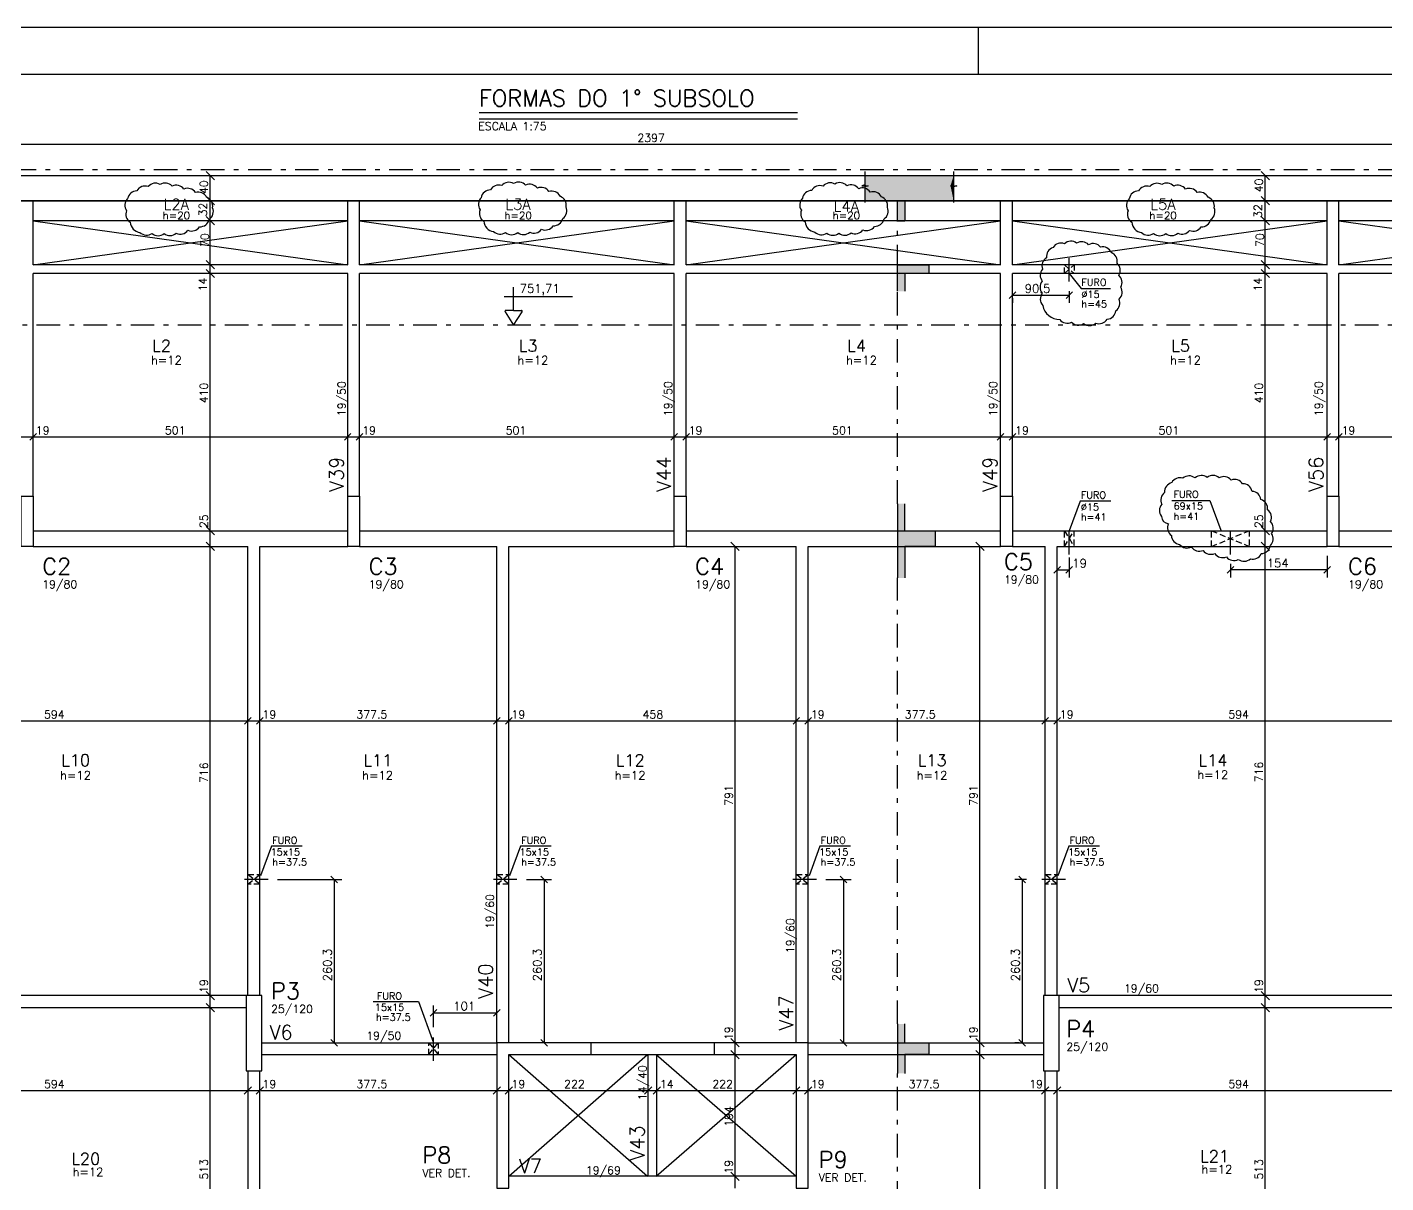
# Model space of a CAD drawing. Extents: x 0 to 7890, y 0 to 6308.
# Drawn here: x 1650 to 3814, y 4465 to 6308 of the extents above; entities that cross this region are included whole.
import ezdxf

# ---------------------------------------------------------------- set-up
doc = ezdxf.new("R2010")
doc.units = 0
doc.header["$LTSCALE"] = 75
doc.header["$MEASUREMENT"] = 0
for name, pattern in [('ESTILO_TQS_0003', [1, 0.5, -0.2, 0.1, -0.2]), ('ESTILO_TQS_0004', [2, 0.5, -0.4, 0.1, -0.4, 0.1, -0.5]), ('HIDDEN2', [0.1875, 0.125, -0.0625])]:
    doc.linetypes.add(name, pattern=pattern)
doc.layers.get('0').update_dxf_attribs({"color": 3, "linetype": 'CONTINUOUS'})
for name, color, linetype in [('1', 3, 'CONTINUOUS'), ('200', 1, 'HIDDEN2'), ('204', 1, 'ESTILO_TQS_0003'), ('205', 1, 'ESTILO_TQS_0004'), ('210', 3, 'HIDDEN2'), ('212', 3, 'CONTINUOUS'), ('213', 3, 'CONTINUOUS'), ('216', 3, 'CONTINUOUS'), ('220', 5, 'CONTINUOUS'), ('221', 1, 'CONTINUOUS'), ('222', 6, 'CONTINUOUS'), ('226', 4, 'CONTINUOUS'), ('231', 1, 'CONTINUOUS'), ('233', 6, 'CONTINUOUS'), ('250', 1, 'CONTINUOUS'), ('253', 253, 'CONTINUOUS')]:
    doc.layers.add(name, color=color, linetype=linetype)
doc.styles.get("Standard").update_dxf_attribs({"font": 'ROMANS.SHX'})

msp = doc.modelspace()

# ---------------------------------------------------------------- linework, layer by layer
for p, q in [((0, 6307.500183), (7889.999359, 6307.500183)), ((3164.999771, 6232.500183), (3164.999771, 6307.500183))]:
    msp.add_line(p, q)
at = {"layer": '1'}
for p, q in [((1659.126972, 5928.856496), (1659.126972, 6030.843575)), ((2160.126972, 5928.856496), (2160.126972, 6030.84376)), ((2179.126972, 5928.856496), (2179.126972, 6030.843576)), ((2680.126972, 5928.856496), (2680.126972, 6030.843761)), ((2699.126972, 5928.856496), (2699.126972, 6030.843576)), ((3200.126972, 5928.856496), (3200.126972, 6030.843761)), ((3219.126972, 5928.856496), (3219.126972, 6030.843761)), ((3720.126972, 5928.856496), (3720.126972, 6030.843762)), ((3739.126972, 5928.856496), (3739.126972, 6030.843577)), ((2160.126972, 5998.856496), (1659.126972, 5998.856496)), ((2680.126972, 5998.856496), (2179.126972, 5998.856496)), ((3200.126972, 5998.856496), (2699.126972, 5998.856496)), ((3720.126972, 5998.856496), (3219.126972, 5998.856496)), ((4240.126972, 5998.856496), (3739.126972, 5998.856496)), ((2160.126972, 5928.856496), (1659.126972, 5928.856496)), ((2160.126972, 5914.856496), (1659.126972, 5914.856496)), ((1659.126972, 5559.856496), (1659.126972, 5914.856496)), ((2160.126972, 5559.856496), (2160.126972, 5914.856496)), ((2680.126972, 5928.856496), (2179.126972, 5928.856496)), ((2680.126972, 5914.856496), (2179.126972, 5914.856496)), ((2179.126972, 5559.856496), (2179.126972, 5914.856496)), ((2680.126972, 5559.856496), (2680.126972, 5914.856496)), ((3200.126972, 5928.856496), (2699.126972, 5928.856496)), ((3200.126972, 5914.856496), (2699.126972, 5914.856496)), ((2699.126972, 5559.856496), (2699.126972, 5914.856496)), ((2699.126972, 5559.856496), (2699.126972, 5914.856496)), ((3200.126972, 5559.856496), (3200.126972, 5914.856496)), ((3720.126972, 5928.856496), (3219.126972, 5928.856496)), ((3720.126972, 5914.856496), (3219.126972, 5914.856496)), ((3219.126972, 5559.856496), (3219.126972, 5914.856496)), ((3720.126972, 5559.856496), (3720.126972, 5914.856496)), ((4240.126972, 5928.856496), (3739.126972, 5928.856496)), ((4240.126972, 5914.856496), (3739.126972, 5914.856496)), ((3739.126972, 5559.856496), (3739.126972, 5914.856496)), ((1659.126972, 5504.856496), (2160.126972, 5504.856428)), ((2179.126972, 5504.856427), (2680.126972, 5504.856358)), ((2699.126972, 5504.856357), (3200.126972, 5504.856288)), ((3219.126972, 5504.856286), (3720.126972, 5504.856218)), ((3739.126972, 5504.856847), (4240.126972, 5504.856734)), ((1659.126972, 5479.856496), (2001.279911, 5479.856496)), ((2001.279911, 4763.856496), (2001.279911, 5479.856496)), ((2020.279911, 5479.856496), (2160.126972, 5479.856496)), ((2020.279911, 4763.856496), (2020.279911, 5479.856496)), ((2179.126972, 5479.856496), (2397.77991, 5479.856496)), ((2397.77991, 4688.854198), (2397.77991, 5479.856496)), ((2416.77991, 4688.854198), (2416.77991, 5479.856496)), ((2416.77991, 5479.856496), (2680.126972, 5479.856496)), ((2699.126972, 5479.856496), (2874.779923, 5479.856496)), ((2874.779923, 4688.854198), (2874.779923, 5479.856496)), ((2893.779923, 4688.854198), (2893.779923, 5479.856496)), ((2893.779923, 5479.856496), (3200.126972, 5479.856496)), ((3219.126972, 5479.856496), (3271.279909, 5479.856496)), ((3271.279909, 4763.85939), (3271.279909, 5479.856496)), ((3290.279909, 4763.85939), (3290.279909, 5479.856496)), ((3290.279909, 5479.856496), (3720.126972, 5479.856496)), ((3739.126972, 5479.856496), (3884.280138, 5479.856496)), ((1410.279911, 4744.856496), (1998.279911, 4744.856496)), ((2023.279911, 4688.854198), (2397.77991, 4688.854198)), ((2893.779923, 4688.854198), (3268.279909, 4688.854198)), ((2023.279911, 4669.854198), (2397.77991, 4669.854198)), ((2638.77991, 4475.854198), (2638.77991, 4669.854198)), ((2652.779916, 4475.8542), (2652.779916, 4669.854198)), ((2893.779923, 4669.854198), (3268.279909, 4669.854198)), ((3271.279909, 4231.856179), (3271.279909, 4643.85939)), ((3290.279909, 4231.856179), (3290.279909, 4643.85939))]:
    msp.add_line(p, q, dxfattribs=at)
for points in [[(1998.279911, 4763.856496), (1410.279911, 4763.856496)], [(3881.280138, 4763.856496), (3293.279909, 4763.856496)], [(3293.279909, 4744.856496), (3881.280138, 4744.856496)], [(2647.778386, 4688.854198), (2547.77991, 4688.854198)], [(2743.779923, 4688.854198), (2647.778386, 4688.854198)], [(2547.77991, 4669.854198), (2657.278386, 4669.854198)], [(2657.278386, 4669.854198), (2743.779923, 4669.854198)], [(2001.279924, 4643.856496), (2001.279924, 4231.859072)], [(2020.279924, 4231.859072), (2020.279924, 4643.856496)], [(2874.779923, 4475.854198), (2416.77991, 4475.854198)]]:
    msp.add_lwpolyline(points, dxfattribs=at)
at = {"layer": '200'}
for p, q in [((3302.126972, 5914.856496), (3317.126972, 5928.877296)), ((3302.126972, 5928.877296), (3317.126972, 5914.856496)), ((3301.876909, 5479.856496), (3316.876909, 5504.856333)), ((3301.876909, 5504.856333), (3316.876909, 5479.856496)), ((3536.126972, 5479.856496), (3596.126972, 5504.856333)), ((3536.126972, 5504.856333), (3596.126972, 5479.856496)), ((2020.279911, 4941.704169), (2001.279911, 4956.704169)), ((2001.279911, 4941.704169), (2020.279911, 4956.704169)), ((2416.77991, 4941.704169), (2397.77991, 4956.704169)), ((2397.77991, 4941.704169), (2416.77991, 4956.704169)), ((2893.779923, 4941.704169), (2874.779923, 4956.704169)), ((2874.779923, 4941.704169), (2893.779923, 4956.704169)), ((3290.279909, 4941.704169), (3271.279909, 4956.704169)), ((3271.279909, 4941.704169), (3290.279909, 4956.704169)), ((2289.316487, 4669.854198), (2304.316487, 4688.854176)), ((2289.316487, 4688.854176), (2304.316487, 4669.854198))]:
    msp.add_line(p, q, dxfattribs=at)
at = {"layer": '204'}
for p, q in [((3035.7785, 5547.853405), (3035.7785, 5998.856496)), ((5302.039365, 5832.334945), (604.279913, 5832.334945)), ((3035.7785, 4718.854198), (3035.7785, 5429.559296)), ((3035.7785, 3830.854479), (3035.7785, 4639.860089))]:
    msp.add_line(p, q, dxfattribs=at)
msp.add_lwpolyline([(363.399497, 874.831576), (351.423704, 6080.843759), (5351.370859, 6080.843763), (5365.379191, 874.831576)], dxfattribs=at)
at = {"layer": '205'}
for p, q in [((3309.626972, 5901.866897), (3309.626972, 5941.866897)), ((3309.376909, 5466.866897), (3309.376909, 5519.856274)), ((3566.126972, 5466.866897), (3566.126972, 5519.856274)), ((2033.26951, 4949.204169), (1986.27997, 4949.204169)), ((2429.769509, 4949.204169), (2382.77997, 4949.204169)), ((2906.769523, 4949.204169), (2859.779983, 4949.204169)), ((3303.269509, 4949.204169), (3256.279969, 4949.204169)), ((2296.814058, 4659.854178), (2296.814058, 4698.854197))]:
    msp.add_line(p, q, dxfattribs=at)
at = {"layer": '210'}
for p, q in [((3302.126972, 5914.856496), (3302.126972, 5928.877296)), ((3317.126972, 5928.877296), (3317.126972, 5914.856496)), ((3301.876909, 5479.856496), (3301.876909, 5504.856333)), ((3316.876909, 5504.856333), (3316.876909, 5479.856496)), ((3536.126972, 5479.856496), (3536.126972, 5504.856333)), ((3596.126972, 5504.856333), (3596.126972, 5479.856496)), ((2001.279911, 4956.704169), (2020.279911, 4956.704169)), ((2397.77991, 4956.704169), (2416.77991, 4956.704169)), ((2874.779923, 4956.704169), (2893.779923, 4956.704169)), ((3271.279909, 4956.704169), (3290.279909, 4956.704169)), ((2020.279911, 4941.704169), (2001.279911, 4941.704169)), ((2416.77991, 4941.704169), (2397.77991, 4941.704169)), ((2893.779923, 4941.704169), (2874.779923, 4941.704169)), ((3290.279909, 4941.704169), (3271.279909, 4941.704169)), ((2289.316487, 4669.854198), (2289.316487, 4688.854176)), ((2304.316487, 4688.854176), (2304.316487, 4669.854198))]:
    msp.add_line(p, q, dxfattribs=at)
at = {"layer": '216'}
for p, q in [((1947.909037, 6064.214634), (1934.650785, 6077.472886)), ((3628.409035, 6064.214636), (3615.150783, 6077.472888)), ((1947.909037, 6024.214634), (1934.650785, 6037.472886)), ((3628.409035, 6024.214636), (3615.150783, 6037.472888)), ((3628.409035, 6024.214636), (3615.150783, 6037.472888)), ((1947.909037, 5992.22737), (1934.650785, 6005.485622)), ((3628.409035, 5992.22737), (3615.150783, 6005.485622)), ((1947.909037, 5922.22737), (1934.650785, 5935.485622)), ((3628.409035, 5922.22737), (3615.150783, 5935.485622)), ((1947.909037, 5908.22737), (1934.650785, 5921.485622)), ((3628.409035, 5908.22737), (3615.150783, 5921.485622)), ((3213.823671, 5874.804973), (3224.430272, 5885.411575)), ((3304.323671, 5874.804973), (3314.930272, 5885.411575)), ((1653.823671, 5649.171606), (1664.430272, 5659.778207)), ((2154.823671, 5649.171606), (2165.430272, 5659.778207)), ((2173.823671, 5649.171606), (2184.430272, 5659.778207)), ((2674.823671, 5649.171606), (2685.430272, 5659.778207)), ((2693.823671, 5649.171606), (2704.430272, 5659.778207)), ((3194.823671, 5649.171606), (3205.430272, 5659.778207)), ((3213.823671, 5649.171606), (3224.430272, 5659.778207)), ((3714.823671, 5649.171606), (3725.430272, 5659.778207)), ((3733.823671, 5649.171606), (3744.430272, 5659.778207)), ((1947.909037, 5498.227331), (1934.650785, 5511.485583)), ((3628.409035, 5498.227106), (3615.150783, 5511.485358)), ((1947.909037, 5473.22737), (1934.650785, 5486.485622)), ((2783.970697, 5473.22737), (2770.712445, 5486.485622)), ((3173.7238, 5473.22737), (3160.465548, 5486.485622)), ((3628.409035, 5473.22737), (3615.150783, 5486.485622)), ((3284.976608, 5437.177968), (3295.58321, 5447.78457)), ((3304.073609, 5437.177968), (3314.68021, 5447.78457)), ((3571.430272, 5447.78457), (3560.823671, 5437.177968)), ((3725.430272, 5447.78457), (3714.823671, 5437.177968)), ((1995.97661, 5196.535936), (2006.583212, 5207.142538)), ((2014.97661, 5196.535936), (2025.583212, 5207.142538)), ((2392.476609, 5196.535936), (2403.083211, 5207.142538)), ((2411.476609, 5196.535936), (2422.083211, 5207.142538)), ((2869.476623, 5196.535936), (2880.083224, 5207.142538)), ((2888.476623, 5196.535936), (2899.083224, 5207.142538)), ((3265.976608, 5196.535936), (3276.58321, 5207.142538)), ((3284.976608, 5196.535936), (3295.58321, 5207.142538)), ((2133.44246, 4954.50747), (2144.049062, 4943.900868)), ((2467.653862, 4954.50747), (2478.260464, 4943.900868)), ((2944.653875, 4954.50747), (2955.260477, 4943.900868)), ((3229.351549, 4954.50747), (3239.958151, 4943.900868)), ((1947.909037, 4757.22737), (1934.650785, 4770.485622)), ((3628.409035, 4757.22737), (3615.150783, 4770.485622)), ((1947.909037, 4738.22737), (1934.650785, 4751.485622)), ((2291.510757, 4730.966365), (2302.117359, 4741.572967)), ((2392.476609, 4730.966365), (2403.08321, 4741.572967)), ((3628.409035, 4738.22737), (3615.150783, 4751.485622)), ((2133.44246, 4694.157499), (2144.049062, 4683.550897)), ((2467.653862, 4694.157499), (2478.260464, 4683.550897)), ((2783.970697, 4682.225072), (2770.712445, 4695.483324)), ((2783.970697, 4663.225072), (2770.712445, 4676.483324)), ((2944.653875, 4694.157499), (2955.260477, 4683.550897)), ((3173.7238, 4682.225072), (3160.465548, 4695.483324)), ((3173.7238, 4663.225072), (3160.465548, 4676.483324)), ((3229.351549, 4694.157499), (3239.958151, 4683.550897)), ((1995.446293, 4606.863528), (2007.113555, 4618.53079)), ((2014.446293, 4606.863528), (2026.113555, 4618.53079)), ((2391.946279, 4606.863528), (2403.613541, 4618.53079)), ((2410.946279, 4606.863528), (2422.613541, 4618.53079)), ((2632.946279, 4606.863528), (2644.613541, 4618.53079)), ((2646.946285, 4606.863528), (2658.613547, 4618.53079)), ((2868.946293, 4606.863528), (2880.613554, 4618.53079)), ((2887.946293, 4606.863528), (2899.613554, 4618.53079)), ((3265.446278, 4606.863528), (3277.11354, 4618.53079)), ((3284.446278, 4606.863528), (3296.11354, 4618.53079)), ((2783.970697, 4469.225072), (2770.712445, 4482.483324))]:
    msp.add_line(p, q, dxfattribs=at)
at = {"layer": '220'}
for p, q in [((564.279913, 6070.843759), (5341.39773, 6070.843763)), ((608.279479, 6030.843759), (5301.505218, 6030.843763)), ((3035.7785, 5998.856496), (3035.7785, 6030.843761)), ((3047.7785, 6030.843644), (3047.7785, 5998.856496)), ((3035.7785, 5998.856496), (3047.7785, 5998.856496)), ((3047.7785, 5928.85359), (3047.7785, 5928.85359)), ((3035.7785, 5547.853405), (3035.7785, 5429.559296)), ((3047.7785, 5504.853405), (3047.7785, 5547.853405)), ((3047.7785, 5504.853405), (3095.7785, 5504.853405)), ((3095.7785, 5504.853405), (3095.7785, 5479.853601)), ((3095.7785, 5479.853601), (3047.7785, 5479.853601)), ((3047.7785, 5479.853601), (3047.7785, 5429.559296)), ((3035.7785, 4718.854198), (3035.7785, 4639.860089)), ((3047.7785, 4688.854198), (3047.7785, 4718.854198)), ((3047.7785, 4688.854198), (3085.7785, 4688.854198)), ((3085.7785, 4688.854198), (3085.7785, 4669.854198)), ((3085.7785, 4669.854198), (3047.7785, 4669.854198)), ((3047.7785, 4669.854198), (3047.7785, 4639.860089))]:
    msp.add_line(p, q, dxfattribs=at)
for points in [[(5353.619401, 1528.820614), (5208.582801, 1528.820614), (5208.613798, 839.820614), (4937.610883, 839.820614), (4937.610883, 239.820614), (4172.610883, 239.820614), (4172.610883, 1087.820586), (4037.610883, 1087.820586), (4037.610883, 1507.820586), (568.938485, 1507.820586), (564.279916, 3222.85652), (564.279913, 6070.843759), (5341.39773, 6070.843763), (5353.619474, 1528.793706)], [(4897.610883, 279.820614), (4897.610883, 879.820614), (5168.611998, 879.820614), (5168.581001, 1568.820614), (5313.511625, 1568.820614), (5301.505218, 6030.843763), (604.279913, 6030.843759), (604.279916, 3222.910846), (608.82998, 1547.820586), (4077.610883, 1547.820586), (4077.610883, 1127.820586), (4212.610883, 1127.820586), (4212.610883, 279.820614), (4321.825662, 279.820614)], [(3035.7785, 5886.546196), (3035.7785, 5928.85359), (3085.7785, 5928.85359), (3085.7785, 5914.856496), (3047.7785, 5914.856496), (3047.7785, 5886.546196)]]:
    msp.add_lwpolyline(points, dxfattribs=at)
at = {"layer": '221'}
for p, q in [((2369.476256, 6161.250183), (2876.733055, 6161.250183)), ((1659.126972, 5928.856496), (2160.126972, 5998.856496)), ((1659.126972, 5998.856496), (2160.126972, 5928.856496)), ((2179.126972, 5998.856496), (2680.126972, 5928.856496)), ((2179.126972, 5928.856496), (2680.126972, 5998.856496)), ((2699.126972, 5998.856496), (3200.126972, 5928.856496)), ((2699.126972, 5928.856496), (3200.126972, 5998.856496)), ((3219.126972, 5928.856496), (3720.126972, 5998.856496)), ((3219.126972, 5998.856496), (3720.126972, 5928.856496)), ((3739.126972, 5928.856496), (4240.126972, 5998.856496)), ((3739.126972, 5998.856496), (4240.126972, 5928.856496)), ((2416.77991, 4475.854198), (2637.780134, 4669.854198)), ((2416.77991, 4669.854198), (2637.780134, 4475.854198)), ((2651.78014, 4475.8542), (2874.779923, 4669.854198)), ((2651.78014, 4669.854198), (2874.779923, 4475.854198))]:
    msp.add_line(p, q, dxfattribs=at)
for points in [[(2984.074644, 6077.482868), (2984.074644, 6056.268064), (2979.061891, 6054.597152), (2989.087397, 6054.597152), (2984.074644, 6052.926232), (2984.074644, 6027.861432)], [(3125.351559, 6077.482868), (3125.351559, 6056.268064), (3120.338806, 6054.597152), (3130.364312, 6054.597152), (3125.351559, 6052.926232), (3125.351559, 6027.861432)]]:
    msp.add_lwpolyline(points, dxfattribs=at)
at = {"layer": '221', "color": 1, "linetype": 'Continuous'}
for centre, radius, start, end in [((2416.973574, 6045.367326), 15, 59.960835, 139.960835), ((2432.413695, 6045.620909), 15, 41.921007, 121.921007), ((2944.215375, 6044.701746), 15, 41.921007, 121.921007), ((1824.400135, 6031.559153), 15, 90.111561, 170.111561), ((1837.48623, 6039.279779), 15, 70.968545, 150.968545), ((1853.861611, 6043.810208), 15, 59.960835, 139.960835), ((1869.301732, 6044.063791), 15, 41.921007, 121.921007), ((1887.002549, 6040.586084), 15, 35.848167, 115.848167), ((1905.226845, 6035.651816), 15, 33.852362, 113.852362), ((1921.960373, 6029.630139), 15, 26.564393, 106.564393), ((2387.512098, 6033.116271), 15, 90.111561, 170.111561), ((2400.598193, 6040.836897), 15, 70.968545, 150.968545), ((2450.114512, 6042.143201), 15, 35.848167, 115.848167), ((2468.338808, 6037.208934), 15, 33.852362, 113.852362), ((2485.072336, 6031.187257), 15, 26.564393, 106.564393), ((2899.313778, 6032.197108), 15, 90.111561, 170.111561), ((2912.399873, 6039.917734), 15, 70.968545, 150.968545), ((2928.775254, 6044.448163), 15, 59.960835, 139.960835), ((2961.916192, 6041.224039), 15, 35.848167, 115.848167), ((2980.140488, 6036.289771), 15, 33.852362, 113.852362), ((2996.874015, 6030.268094), 15, 26.564393, 106.564393), ((3419.821194, 6031.4812), 15, 90.111561, 170.111561), ((3432.907288, 6039.201826), 15, 70.968545, 150.968545), ((3449.282669, 6043.732255), 15, 59.960835, 139.960835), ((3464.722791, 6043.985838), 15, 41.921007, 121.921007), ((3482.423608, 6040.508131), 15, 35.848167, 115.848167), ((3500.647904, 6035.573863), 15, 33.852362, 113.852362), ((3517.381431, 6029.552186), 15, 26.564393, 106.564393), ((1820.209208, 6023.508177), 15, 134.890075, 214.890075), ((1930.201547, 6022.259263), 15, 349.81694, 69.81694), ((1931.224218, 6013.592076), 15, 303.641878, 23.641878), ((2383.321171, 6025.065294), 15, 134.890075, 214.890075), ((2384.903556, 6010.81295), 15, 157.780709, 237.780709), ((2493.31351, 6023.81638), 15, 349.81694, 69.81694), ((2494.336181, 6015.149194), 15, 303.641878, 23.641878), ((2895.122851, 6024.146131), 15, 134.890075, 214.890075), ((3005.11519, 6022.897218), 15, 349.81694, 69.81694), ((3006.137861, 6014.230031), 15, 303.641878, 23.641878), ((3415.630266, 6023.430223), 15, 134.890075, 214.890075), ((3525.622605, 6022.18131), 15, 349.81694, 69.81694), ((3526.645276, 6013.514123), 15, 303.641878, 23.641878), ((1821.791593, 6009.255832), 15, 157.780709, 237.780709), ((1831.205599, 5997.706785), 17.448779, 183.749847, 263.749847), ((1924.892064, 6004.361206), 15, 267.459763, 347.459763), ((2394.317562, 5999.263902), 17.448779, 183.749847, 263.749847), ((2488.004027, 6005.918323), 15, 267.459763, 347.459763), ((2896.705236, 6009.893787), 15, 157.780709, 237.780709), ((2906.119242, 5998.34474), 17.448779, 183.749847, 263.749847), ((2999.805707, 6004.999161), 15, 267.459763, 347.459763), ((3417.212652, 6009.177879), 15, 157.780709, 237.780709), ((3426.626657, 5997.628832), 17.448779, 183.749847, 263.749847), ((3520.313123, 6004.283253), 15, 267.459763, 347.459763), ((1839.893869, 5990.986981), 15, 225.100879, 305.100879), ((1858.282582, 5990.102366), 15, 229.390779, 309.390779), ((1877.102714, 5990.278035), 15, 231.678804, 311.678804), ((1893.679897, 5992.543331), 15, 243.883906, 323.883906), ((1911.631272, 5997.520966), 15, 247.111812, 327.111812), ((2403.005832, 5992.544098), 15, 225.100879, 305.100879), ((2421.394545, 5991.659483), 15, 229.390779, 309.390779), ((2440.214677, 5991.835153), 15, 231.678804, 311.678804), ((2456.79186, 5994.100449), 15, 243.883906, 323.883906), ((2474.743235, 5999.078083), 15, 247.111812, 327.111812), ((2914.807512, 5991.624935), 15, 225.100879, 305.100879), ((2933.196225, 5990.74032), 15, 229.390779, 309.390779), ((2952.016357, 5990.91599), 15, 231.678804, 311.678804), ((2968.593539, 5993.181286), 15, 243.883906, 323.883906), ((2986.544915, 5998.158921), 15, 247.111812, 327.111812), ((3435.314928, 5990.909027), 15, 225.100879, 305.100879), ((3453.703641, 5990.024412), 15, 229.390779, 309.390779), ((3472.523772, 5990.200082), 15, 231.678804, 311.678804), ((3489.100955, 5992.465378), 15, 243.883906, 323.883906), ((3507.052331, 5997.443013), 15, 247.111812, 327.111812), ((3288.294851, 5942.121631), 15, 108.065251, 188.065251), ((3296.373449, 5948.448424), 15, 68.067636, 148.067636), ((3312.090991, 5951.286276), 15, 52.401702, 132.401702), ((3329.403693, 5950.585183), 15, 42.960349, 122.960349), ((3347.46156, 5947.583846), 15, 38.166298, 118.166298), ((3362.699612, 5942.253936), 15, 23.276445, 103.276445), ((3280.98529, 5927.05112), 15, 120.18574, 200.18574), ((3371.033383, 5934.204758), 15, 348.713964, 68.713964), ((3375.681965, 5920.143993), 15, 327.874486, 47.874486), ((3278.23375, 5912.041749), 15, 139.037863, 219.037863), ((3378.621219, 5900.780353), 15, 329.387874, 49.387874), ((3277.99319, 5892.857557), 15, 139.52529, 219.52529), ((3378.844155, 5885.13883), 15, 312.245266, 32.245266), ((3278.33349, 5874.193104), 15, 142.56377, 222.56377), ((3375.224052, 5867.937058), 15, 303.985856, 23.985856), ((3294.199191, 5868.977589), 27.361502, 190.381617, 270.381617), ((3368.677599, 5856.933649), 15, 274.513283, 354.513283), ((3306.28719, 5850.740996), 15, 217.465731, 297.465731), ((3324.26503, 5847.565099), 15, 222.49768, 302.49768), ((3341.418692, 5846.842304), 15, 232.676689, 312.676689), ((3357.04827, 5849.784779), 15, 248.647101, 328.647101), ((3485.850665, 5574.364278), 15, 71.530714, 151.530714), ((3500.489048, 5577.3108), 15, 51.230961, 131.230961), ((3519.973076, 5577.907934), 15, 52.279871, 132.279871), ((3538.399717, 5577.964359), 15, 48.071022, 128.071022), ((3555.862293, 5576.098807), 15, 39.733256, 119.733256), ((3572.933203, 5571.745772), 15, 31.655934, 111.655934), ((3470.423188, 5553.849879), 15, 126.880941, 206.880941), ((3476.377997, 5566.98151), 15, 104.333265, 184.333265), ((3586.102469, 5564.623391), 15, 11.532044, 91.532044), ((3599.969626, 5552.645113), 15, 6.827868, 86.827868), ((3468.169902, 5537.007312), 15, 137.878904, 217.878904), ((3610.550383, 5540.061815), 15, 353.290219, 73.290219), ((3469.088566, 5528.688057), 12.789368, 183.993367, 263.993367), ((3616.641214, 5526.166444), 15, 334.048846, 54.048846), ((3619.534807, 5508.983103), 15, 325.068475, 45.068475), ((3481.13891, 5509.20551), 15, 153.199005, 233.199005), ((3487.130031, 5498.030723), 15, 183.195044, 263.195044), ((3619.393355, 5492.01136), 15, 313.976478, 33.976478), ((3497.277242, 5492.236114), 15, 217.347524, 297.347524), ((3516.692669, 5487.166877), 15, 213.386731, 293.386731), ((3614.961201, 5483.349781), 15, 271.825618, 351.825618), ((3534.790993, 5482.203503), 15, 215.941218, 295.941218), ((3553.917599, 5476.907773), 15, 213.106342, 293.106342), ((3571.55637, 5472.432374), 15, 218.419765, 298.419765), ((3587.737039, 5471.208677), 15, 232.930476, 312.930476), ((3601.851051, 5474.710807), 15, 254.940399, 334.940399)]:
    msp.add_arc(centre, radius, start, end, dxfattribs=at)
at = {"layer": '222'}
for p, q in [((187.5, 6232.500183), (7814.998993, 6232.500183)), ((2369.476256, 6171.250183), (2876.733055, 6171.250183))]:
    msp.add_line(p, q, dxfattribs=at)
for points in [[(1640.126972, 5479.856496), (1640.126972, 5559.856496), (1659.126972, 5559.856496), (1659.126972, 5479.856496), (1640.126972, 5479.856496)], [(2160.126972, 5479.856496), (2160.126972, 5559.856496), (2179.126972, 5559.856496), (2179.126972, 5479.856496), (2160.126972, 5479.856496)], [(2680.126972, 5479.856496), (2680.126972, 5559.856496), (2699.126972, 5559.856496), (2699.126972, 5479.856496), (2680.126972, 5479.856496)], [(3200.126972, 5479.856496), (3200.126972, 5559.856496), (3219.126972, 5559.856496), (3219.126972, 5479.856496), (3200.126972, 5479.856496)], [(3720.126972, 5479.856496), (3720.126972, 5559.856496), (3739.126972, 5559.856496), (3739.126972, 5479.856496), (3720.126972, 5479.856496)], [(1998.279911, 4643.856496), (2023.279911, 4643.856496), (2023.279911, 4763.856496), (1998.279911, 4763.856496), (1998.279911, 4643.856496)], [(3268.279909, 4643.85939), (3293.279909, 4643.85939), (3293.279909, 4763.85939), (3268.279909, 4763.85939), (3268.279909, 4643.85939)], [(2397.77991, 4456.854479), (2397.77991, 4456.854479), (2416.77991, 4456.854198), (2416.77991, 4669.854198), (2547.77991, 4669.854198), (2547.77991, 4688.854198), (2397.77991, 4688.854198), (2397.77991, 4456.854479)], [(2893.77991, 4456.854479), (2893.779923, 4688.854198), (2743.779923, 4688.854198), (2743.779923, 4669.854198), (2874.779923, 4669.854198), (2874.77991, 4456.854198), (2893.77991, 4456.854479), (2893.77991, 4456.854479)]]:
    msp.add_lwpolyline(points, dxfattribs=at)
at = {"layer": '231'}
for p, q in [((2424.343649, 5855.819387), (2424.343649, 5893.318721)), ((2409.343649, 5878.318721), (2517.995003, 5878.318721)), ((2410.781037, 5853.724993), (2424.343649, 5832.334945)), ((2424.333973, 5855.818721), (2411.9325, 5855.818721)), ((2424.343649, 5832.334945), (2437.906208, 5853.725659)), ((2424.353303, 5855.819387), (2436.754537, 5855.819387))]:
    msp.add_line(p, q, dxfattribs=at)
for centre, radius, start, end in [((2411.9325, 5854.455084), 1.363636, 90, 212.376968), ((2436.754537, 5854.45575), 1.363591, 327.627716, 90)]:
    msp.add_arc(centre, radius, start, end, dxfattribs=at)
at = {"layer": '250'}
for p, q in [((1444.279911, 6120.843759), (3841.279909, 6120.843759)), ((1941.279911, 6037.856463), (1941.279911, 6070.84376)), ((3621.779909, 6037.856463), (3621.779909, 6070.843762)), ((1941.279911, 5504.856457), (1941.279911, 6037.856463)), ((3621.779909, 5504.856232), (3621.779909, 6037.856463)), ((1941.279911, 5914.856496), (1941.279911, 5939.856457)), ((3621.779909, 5914.856496), (3621.779909, 5939.856457)), ((3309.626972, 5914.837635), (3328.399677, 5890.760876)), ((3309.626972, 5886.866897), (3309.626972, 5868.108274)), ((3328.399677, 5890.760876), (3375.093252, 5890.760876)), ((3219.126972, 5880.108274), (3309.626972, 5880.108274)), ((3219.126972, 5875.522046), (3219.126972, 5868.108274)), ((1640.126972, 5654.474906), (1659.126972, 5654.474906)), ((1659.126972, 5654.474906), (2160.126972, 5654.474906)), ((2160.126972, 5654.474906), (2179.126972, 5654.474906)), ((2179.126972, 5654.474906), (2680.126972, 5654.474906)), ((2680.126972, 5654.474906), (2699.126972, 5654.474906)), ((2699.126972, 5654.474906), (3200.126972, 5654.474906)), ((3200.126972, 5654.474906), (3219.126972, 5654.474906)), ((3219.126972, 5654.474906), (3720.126972, 5654.474906)), ((3720.126972, 5654.474906), (3739.126972, 5654.474906)), ((3739.126972, 5654.474906), (4240.126972, 5654.474906)), ((1941.279911, 5479.856496), (1941.279911, 5504.856457)), ((3621.779909, 5479.856496), (3621.779909, 5504.856232)), ((1941.279911, 4763.856496), (1941.279911, 5479.856496)), ((2777.341571, 4688.854198), (2777.341571, 5479.856496)), ((3167.094674, 4688.854198), (3167.094674, 5479.856496)), ((3621.779909, 4763.856496), (3621.779909, 5479.856496)), ((3309.376909, 5461.927727), (3309.376909, 5430.481269)), ((3720.126972, 5464.856496), (3720.126972, 5430.481269)), ((3290.279909, 5442.481269), (3309.376909, 5442.481269)), ((3566.126972, 5451.866897), (3566.126972, 5430.481269)), ((3720.126972, 5442.481269), (3566.126972, 5442.481269)), ((1407.279911, 5201.839237), (2001.279911, 5201.839237)), ((2001.279911, 5201.839237), (2020.279911, 5201.839237)), ((2021.779682, 5201.839237), (2397.77991, 5201.839237)), ((2397.77991, 5201.839237), (2416.77991, 5201.839237)), ((2416.77991, 5201.839237), (2874.779923, 5201.839237)), ((2874.779923, 5201.839237), (2893.779923, 5201.839237)), ((2893.779923, 5201.839237), (3271.279909, 5201.839237)), ((3271.279909, 5201.839237), (3290.279909, 5201.839237)), ((3292.780138, 5201.839237), (3884.280138, 5201.839237)), ((2048.26951, 4949.204169), (2150.745761, 4949.204169)), ((2138.745761, 4949.204169), (2138.745761, 4688.854198)), ((2444.769509, 4949.204169), (2484.957163, 4949.204169)), ((2472.957163, 4949.204169), (2472.957163, 4688.854198)), ((2921.769523, 4949.204169), (2961.957176, 4949.204169)), ((2949.957176, 4949.204169), (2949.957176, 4688.854198)), ((3241.279969, 4949.204169), (3222.65485, 4949.204169)), ((3234.65485, 4949.204169), (3234.65485, 4688.854198)), ((1941.279911, 4744.856496), (1941.279911, 4763.856496)), ((3621.779909, 4744.856496), (3621.779909, 4763.856496)), ((1941.279911, 4231.856179), (1941.279911, 4744.856496)), ((2296.814058, 4713.854197), (2296.814058, 4748.269666)), ((2397.77991, 4725.451407), (2397.77991, 4748.269666)), ((3621.779909, 4231.856179), (3621.779909, 4744.856496)), ((2296.814058, 4736.269666), (2397.77991, 4736.269666)), ((2134.640878, 4688.854198), (2150.745761, 4688.854198)), ((2487.77991, 4688.854198), (2484.957163, 4688.854198)), ((2777.341571, 4669.854198), (2777.341571, 4688.854198)), ((3167.094674, 4669.854198), (3167.094674, 4688.854198)), ((3229.630305, 4688.854198), (3222.65485, 4688.854198)), ((2777.341571, 4475.854198), (2777.341571, 4669.854198)), ((3167.094674, 3800.854479), (3167.094674, 4669.854198)), ((1407.279911, 4612.697159), (2001.279911, 4612.697159)), ((2001.279924, 4612.697159), (2020.279924, 4612.697159)), ((2021.779682, 4612.697159), (2397.77991, 4612.697159)), ((2397.77991, 4612.697159), (2416.77991, 4612.697159)), ((2416.77991, 4612.697159), (2638.77991, 4612.697159)), ((2638.77991, 4612.697159), (2652.779916, 4612.697159)), ((2652.779916, 4612.697159), (2874.779923, 4612.697159)), ((2874.779923, 4612.697159), (2893.779923, 4612.697159)), ((2893.779923, 4612.697159), (3271.279909, 4612.697159)), ((3271.279909, 4612.697159), (3290.279909, 4612.697159)), ((3292.780138, 4612.697159), (3884.280138, 4612.697159)), ((2777.341571, 4456.854198), (2777.341571, 4475.854198))]:
    msp.add_line(p, q, dxfattribs=at)
for points in [[(3375.622706, 5552.109704), (3326.866941, 5552.109704), (3309.376909, 5504.856274)], [(3472.905107, 5553.247699), (3533.43655, 5553.247699), (3550.926582, 5505.994269)], [(2087.715795, 5001.98234), (2038.960029, 5001.98234), (2021.469998, 4954.72891)], [(2484.215794, 5001.98234), (2435.460028, 5001.98234), (2417.969997, 4954.72891)], [(2961.215808, 5001.98234), (2912.460042, 5001.98234), (2894.970011, 4954.72891)], [(3357.715793, 5001.98234), (3308.960028, 5001.98234), (3291.469997, 4954.72891)], [(2200.968127, 4754.452352), (2273.15901, 4754.452352), (2296.811357, 4688.854197)]]:
    msp.add_lwpolyline(points, dxfattribs=at)
at = {"layer": '253'}
for points in [[(3125.351559, 6070.843761), (2984.074644, 6070.843761), (2984.074644, 6056.268064)], [(3125.351559, 6070.843761), (2984.074644, 6056.268064), (2989.087397, 6054.597152)], [(3125.351559, 6070.843761), (2989.087397, 6054.597152), (3035.7785, 6030.843761)], [(3125.351559, 6070.843761), (3035.7785, 6030.843761), (3047.7785, 6030.843644)], [(3125.351559, 6070.843761), (3047.7785, 6030.843644), (3120.338806, 6054.597152)], [(3125.351559, 6070.843761), (3120.338806, 6054.597152), (3125.351559, 6056.268064)], [(2989.087397, 6054.597152), (2984.074644, 6056.268064), (2979.061891, 6054.597152)], [(2984.074644, 6052.926232), (3035.7785, 6030.843761), (2989.087397, 6054.597152)], [(2984.074644, 6052.926232), (2984.074644, 6030.844264), (3035.7785, 6030.843761)], [(3120.338806, 6054.597152), (3047.7785, 6030.843644), (3125.351559, 6030.84289)], [(3120.338806, 6054.597152), (3125.351559, 6030.84289), (3125.351559, 6052.926232)], [(3120.338806, 6054.597152), (3125.351559, 6052.926232), (3130.364312, 6054.597152)], [(3047.7785, 6030.843644), (3035.7785, 6030.843761), (3035.7785, 5998.856496)], [(3047.7785, 6030.843644), (3035.7785, 5998.856496), (3047.7785, 5998.856496)], [(3047.7785, 5928.85359), (3047.7785, 5914.856496), (3035.7785, 5886.546196)], [(3047.7785, 5928.85359), (3035.7785, 5886.546196), (3035.7785, 5928.85359)], [(3035.7785, 5886.546196), (3047.7785, 5914.856496), (3047.7785, 5886.546196)], [(3047.7785, 5928.85359), (3047.7785, 5928.85359), (3085.7785, 5928.85359)], [(3047.7785, 5928.85359), (3085.7785, 5928.85359), (3085.7785, 5914.856496)], [(3047.7785, 5928.85359), (3085.7785, 5914.856496), (3047.7785, 5914.856496)], [(3047.7785, 5479.853601), (3035.7785, 5429.559296), (3047.7785, 5547.853405)], [(3047.7785, 5547.853405), (3035.7785, 5429.559296), (3035.7785, 5547.853405)], [(3047.7785, 5504.853405), (3047.7785, 5479.853601), (3047.7785, 5547.853405)], [(3095.7785, 5504.853405), (3095.7785, 5479.853601), (3047.7785, 5504.853405)], [(3095.7785, 5479.853601), (3047.7785, 5479.853601), (3047.7785, 5504.853405)], [(3047.7785, 5479.853601), (3047.7785, 5429.559296), (3035.7785, 5429.559296)], [(3047.7785, 4718.854198), (3047.7785, 4639.860089), (3035.7785, 4639.860089)], [(3035.7785, 4639.860089), (3035.7785, 4718.854198), (3047.7785, 4718.854198)], [(3047.7785, 4688.854198), (3047.7785, 4669.854198), (3047.7785, 4718.854198)], [(3047.7785, 4669.854198), (3047.7785, 4639.860089), (3047.7785, 4718.854198)], [(3085.7785, 4688.854198), (3085.7785, 4669.854198), (3047.7785, 4688.854198)], [(3085.7785, 4669.854198), (3047.7785, 4669.854198), (3047.7785, 4688.854198)]]:
    msp.add_solid(points, dxfattribs=at)

# ---------------------------------------------------------------- texts
for s, height, p in [('751,71', 13.5, (2434.087135, 5884.184961)), ('%%c15', 11.25, (3328.850664, 5876.159379)), ('FURO', 11.25, (3328.850664, 5895.284379)), ('h=45', 11.25, (3328.850664, 5860.528977)), ('FURO', 11.25, (3327.991995, 5555.9613)), ('FURO', 11.25, (3475.648878, 5557.099295)), ('%%c15', 11.25, (3327.991995, 5536.8363)), ('69x15', 11.25, (3475.796134, 5538.731631)), ('h=41', 11.25, (3327.991995, 5521.205899)), ('h=41', 11.25, (3475.648878, 5522.343894)), ('FURO', 11.25, (2040.085084, 5005.833936)), ('FURO', 11.25, (2436.585083, 5005.833936)), ('FURO', 11.25, (2913.585097, 5005.833936)), ('FURO', 11.25, (3310.085082, 5005.833936)), ('15x15', 11.25, (2037.51561, 4987.03012)), ('h=37.5', 11.25, (2040.085084, 4971.078534)), ('15x15', 11.25, (2434.015609, 4987.03012)), ('h=37.5', 11.25, (2436.585083, 4971.078534)), ('15x15', 11.25, (2911.015623, 4987.03012)), ('h=37.5', 11.25, (2913.585097, 4971.078534)), ('15x15', 11.25, (3307.515609, 4987.03012)), ('h=37.5', 11.25, (3310.085082, 4971.078534)), ('FURO', 11.25, (2206.542401, 4757.773995)), ('15x15', 11.25, (2203.418362, 4739.708902)), ('h=37.5', 11.25, (2205.24056, 4723.90185))]:
    msp.add_text(s, height=height).set_placement(p)
at = {"layer": '212'}
for s, p in [('ESCALA 1:75', (2368.178138, 6143.286561)), ('19/60', (3396.631793, 4768.930237)), ('19/50', (2189.788663, 4693.645424)), ('19/69', (2539.592844, 4478.960914))]:
    msp.add_text(s, height=12.75, dxfattribs=at).set_placement(p)
for s, p in [('19/50', (2156.925553, 5687.473713)), ('19/50', (2676.877278, 5687.473713)), ('19/50', (3194.498526, 5687.473713)), ('19/50', (3713.364052, 5687.473713)), ('19/60', (2393.103065, 4869.968529)), ('19/60', (2871.491046, 4831.506008)), ('14/40', (2636.110653, 4597.213203))]:
    msp.add_text(s, height=12.75, rotation=90, dxfattribs=at).set_placement(p)
at = {"layer": '213'}
for s, p in [('19/80', (3205.529909, 5420.658998)), ('19/80', (1673.637058, 5413.003317)), ('19/80', (2193.637058, 5413.003317)), ('19/80', (2713.637058, 5413.003317)), ('19/80', (3753.637058, 5413.003317)), ('25/120', (2038.127568, 4736.204651)), ('25/120', (3304.82743, 4675.907243)), ('VER DET.', (2279.113246, 4474.755119)), ('VER DET.', (2910.540402, 4467.428929))]:
    msp.add_text(s, height=12.75, dxfattribs=at).set_placement(p)
at = {"layer": '216'}
for s, height, p in [('2397', 12.75, (2621.55491, 6124.668759)), ('h=20', 12, (1865.43256, 6001.267609)), ('h=20', 12, (2409.76189, 6001.267609)), ('h=20', 12, (2932.720571, 6001.267609)), ('h=20', 12, (3437.117006, 6001.267609)), ('90.5', 13.5, (3238.726972, 5884.158274)), ('h=12', 13.5, (1846.806556, 5769.961186)), ('h=12', 13.5, (2430.707315, 5769.961186)), ('h=12', 13.5, (2953.844893, 5769.961186)), ('h=12', 13.5, (3469.96049, 5769.961186)), ('19', 12.75, (1663.376967, 5658.299906)), ('501', 12.75, (1869.022767, 5658.447201)), ('19', 12.75, (2183.376967, 5658.299906)), ('501', 12.75, (2411.776972, 5658.299906)), ('19', 12.75, (2703.376967, 5658.299906)), ('501', 12.75, (2931.776972, 5658.299906)), ('19', 12.75, (3223.376967, 5658.299906)), ('501', 12.75, (3451.776972, 5658.299906)), ('19', 12.75, (3743.376967, 5658.299906)), ('19', 13.5, (3314.347976, 5446.322012)), ('154', 13.5, (3624.226972, 5446.531269)), ('594', 12.75, (1676.429682, 5205.664237)), ('19', 12.75, (2024.529906, 5205.664237)), ('377.5', 12.75, (2174.095639, 5205.664237)), ('19', 12.75, (2421.029906, 5205.664237)), ('458', 12.75, (2629.92991, 5205.664237)), ('19', 12.75, (2898.029919, 5205.664237)), ('377.5', 12.75, (3047.595652, 5205.664237)), ('19', 12.75, (3294.529905, 5205.664237)), ('594', 12.75, (3562.930138, 5205.664237)), ('h=12', 13.5, (1701.961112, 5108.201802)), ('h=12', 13.5, (2183.242642, 5108.201802)), ('h=12', 13.5, (2585.325945, 5108.201802)), ('h=12', 13.5, (3066.274739, 5108.201802)), ('h=12', 13.5, (3513.468005, 5109.201802)), ('101', 13.5, (2328.396984, 4740.319666)), ('594', 12.75, (1676.429682, 4616.522159)), ('19', 12.75, (2024.52992, 4616.522159)), ('377.5', 12.75, (2174.095639, 4616.522159)), ('19', 12.75, (2421.029906, 4616.522159)), ('222', 12.75, (2504.975297, 4616.522159)), ('14', 12.75, (2657.529688, 4616.522159)), ('222', 12.75, (2740.975297, 4616.522159)), ('19', 12.75, (2898.029919, 4616.522159)), ('377.5', 12.75, (3053.595652, 4616.522159)), ('19', 12.75, (3245.779909, 4616.522159)), ('594', 12.75, (3562.930138, 4616.522159)), ('h=12', 13.5, (1721.921366, 4476.113835)), ('h=12', 13.5, (3520.071351, 4480.227889))]:
    msp.add_text(s, height=height, dxfattribs=at).set_placement(p)
for s, height, p in [('40', 12.75, (1937.454911, 6041.551523)), ('40', 12.75, (3617.954909, 6044.381463)), ('32', 12.75, (1935.951415, 6005.82637)), ('32', 12.75, (3616.451413, 6003.373329)), ('70', 12.75, (1939.01023, 5957.10838)), ('70', 12.75, (3619.510228, 5957.10838)), ('14', 12.75, (1935.951403, 5886.372734)), ('14', 12.75, (3616.451402, 5886.372734)), ('410', 12.75, (1937.454924, 5708.012806)), ('410', 12.75, (3617.954923, 5708.012806)), ('25', 12.75, (1937.454911, 5509.106453)), ('25', 12.75, (3617.954909, 5509.106227)), ('716', 12.75, (1937.454911, 5102.731496)), ('716', 12.75, (3617.954909, 5104.006496)), ('791', 12.75, (2773.516571, 5066.505347)), ('791', 12.75, (3163.269674, 5066.505347)), ('260.3', 13.5, (2134.695761, 4786.629183)), ('260.3', 13.5, (2468.907163, 4786.629183)), ('260.3', 13.5, (2945.907176, 4786.629183)), ('260.3', 13.5, (3230.60485, 4786.629183)), ('19', 12.75, (1937.454911, 4768.106492)), ('19', 12.75, (3617.954909, 4768.106492)), ('19', 12.75, (2773.516571, 4693.104194)), ('19', 12.75, (3163.269674, 4693.104194)), ('194', 12.75, (2773.516571, 4555.004198)), ('513', 12.75, (1937.454911, 4470.506337)), ('513', 12.75, (3617.954909, 4470.506337)), ('19', 12.75, (2773.516571, 4480.104194))]:
    msp.add_text(s, height=height, rotation=90, dxfattribs=at).set_placement(p)
at = {"layer": '220'}
for s, p in [('C2', (1673.637058, 5434.870493)), ('C3', (2193.637058, 5434.870493)), ('C4', (2713.637058, 5434.870493)), ('C5', (3205.529909, 5442.526175)), ('C6', (3753.637058, 5434.870493)), ('P3', (2038.127568, 4758.071827)), ('P4', (3304.82743, 4697.774419)), ('P8', (2279.113246, 4496.622295)), ('P9', (2910.540402, 4489.296105))]:
    msp.add_text(s, height=26.25, dxfattribs=at).set_placement(p)
at = {"layer": '222'}
msp.add_text('FORMAS DO 1%%d SUBSOLO', height=26.25, dxfattribs=at).set_placement((2369.476256, 6181.250183))
at = {"layer": '226'}
for s, height, p in [('L2A', 17.25, (1866.794037, 6016.441528)), ('L3A', 17.25, (2411.123368, 6016.441528)), ('L4A', 17.25, (2934.082049, 6013.491418)), ('L5A', 17.25, (3438.478483, 6016.441528)), ('L2', 18.75, (1848.837841, 5790.367889)), ('L3', 18.75, (2432.7386, 5790.367889)), ('L4', 18.75, (2955.876178, 5790.367889)), ('L5', 18.75, (3471.991775, 5790.367889)), ('L10', 18.75, (1703.992397, 5129.608505)), ('L11', 18.75, (2185.273927, 5129.608505)), ('L12', 18.75, (2587.35723, 5129.608505)), ('L13', 18.75, (3068.306024, 5129.608505)), ('L14', 18.75, (3515.49929, 5129.608505)), ('L20', 18.75, (1719.995409, 4494.441113)), ('L21', 18.75, (3518.145395, 4498.555167))]:
    msp.add_text(s, height=height, dxfattribs=at).set_placement(p)
at = {"layer": '233'}
for s, p in [('V39', (2153.67711, 5567.009178)), ('V44', (2675.128835, 5567.009178)), ('V49', (3194.498526, 5567.009178)), ('V56', (3713.717089, 5567.009178)), ('V40', (2391.098148, 4759.083615)), ('V47', (2869.837217, 4708.427376)), ('V43', (2632.679122, 4501.087618))]:
    msp.add_text(s, height=22.5, rotation=90, dxfattribs=at).set_placement(p)
for s, p in [('V5', (3306.295829, 4769.429668)), ('V6', (2035.702698, 4694.144856)), ('V7', (2432.913484, 4480.97018))]:
    msp.add_text(s, height=22.5, dxfattribs=at).set_placement(p)

doc.saveas('drawing.dxf')
